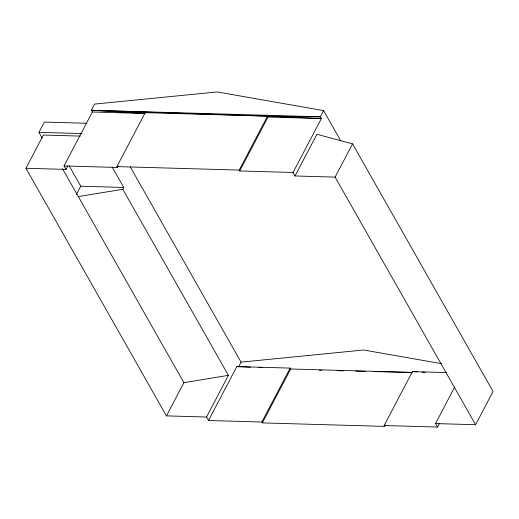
<?xml version="1.0" encoding="UTF-8"?>
<svg xmlns="http://www.w3.org/2000/svg" width="519" height="519" viewBox="0 0 519 519"><rect width="100%" height="100%" fill="white"/><g stroke="black" fill="none" stroke-linecap="round" stroke-linejoin="round"><path stroke-width="0.78" d="M42.143 137.989L38.944 132.345L44.336 122.069L86.589 123.282M385.377 424.983L384.631 426.397L262.348 422.907L261.855 422.031L208.508 420.507L206.53 417.029L166.456 415.881L25.95 168.266L43.395 135.044L80.263 136.095M25.95 168.266L66.023 169.415L64.051 165.937L92.363 112L91.376 110.262L94.62 104.085L217.214 91.941L323.622 110.631L340.827 140.954M66.023 169.415L67.879 165.879M76.423 194.443L80.737 186.224L69.137 165.782M64.051 165.937L117.398 167.462L116.905 166.593L145.223 112.655L267.525 116.152L321.365 118.546L293.053 172.483L295.026 175.96L335.099 177.109L475.605 424.724L435.532 423.575L454.813 386.85M117.398 167.462L118.144 166.041M78.317 196.584L122.821 189.286L123.788 187.456L112.182 167.008M293.053 172.483L239.7 170.959L239.207 170.089L267.525 116.152L320.379 116.807L321.365 118.546L268.018 117.022L267.525 116.152L91.376 110.262L144.918 113.479M239.7 170.959L268.018 117.022M323.622 110.631L320.379 116.807L91.376 110.262L145.223 112.655M166.456 415.881L183.901 382.659L228.412 375.354L122.821 189.286M295.026 175.96L316.901 134.291L352.544 143.88L493.05 391.495L475.605 424.724M206.53 417.029L228.412 375.354M335.099 177.109L352.544 143.88M208.508 420.507L236.82 366.576L290.173 368.101L290.666 368.97L262.348 422.907M238.526 366.946L241.05 362.139L363.644 350.001L441.461 363.67M261.855 422.031L290.173 368.101M384.631 426.397L384.138 425.528L412.456 371.598L446.418 372.571M384.138 425.528L437.504 427.059L439.372 423.51M319.328 370.248L321.748 370.306M337.084 370.67L343.539 370.826M355.645 371.111L365.331 371.338M373.401 371.533L412.144 372.447L290.666 368.97M92.363 112L144.905 113.505M38.944 132.345L81.989 133.578M116.905 166.593L239.207 170.089M80.737 186.224L123.788 187.456M236.82 366.576L250.482 367.186M258.52 367.543L262.536 367.718M412.456 371.598L417.25 371.883M422.044 372.175L425.243 372.363M435.532 423.575L437.504 427.059M130.23 166.839L241.05 362.139M62.442 168.61L183.901 382.659"/></g></svg>
